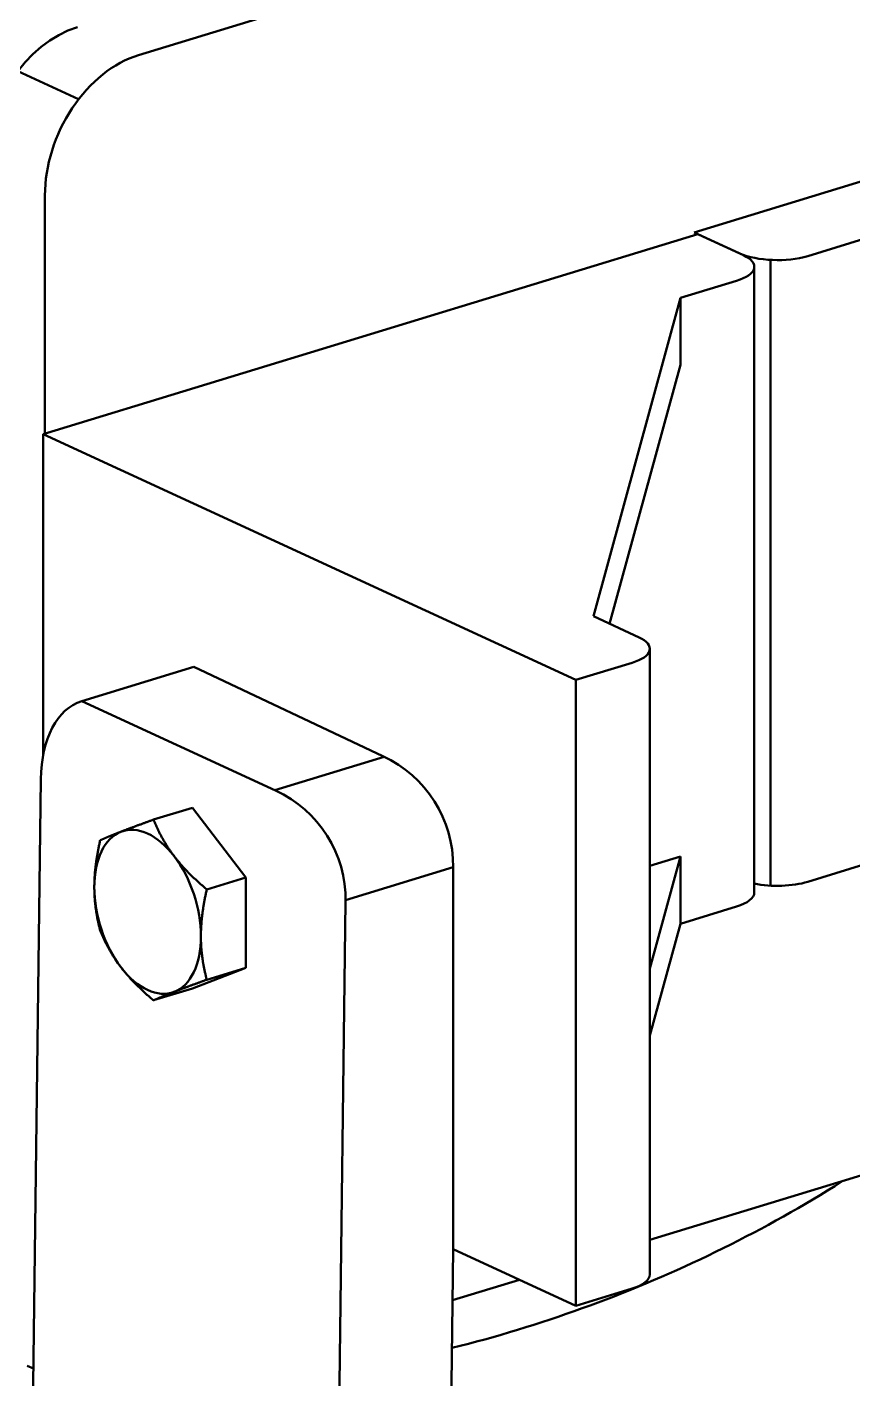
# Model space of a CAD drawing. Header units: inches. Extents: x -122986 to 27550, y -4965 to 6170.
# Drawn here: x 2875.1 to 2909.3, y 686.6 to 742.7 of the extents above; entities that cross this region are included whole.
import ezdxf

# ---------------------------------------------------------------- set-up
doc = ezdxf.new("R2010")
doc.units = ezdxf.units.IN
doc.header["$LTSCALE"] = 2
doc.header["$MEASUREMENT"] = 0
doc.layers.add('1 Đậm', color=7, linetype='Continuous', lineweight=50)

msp = doc.modelspace()

# ---------------------------------------------------------------- linework, layer by layer
at = {"layer": '1 Đậm', "lineweight": 50}
for p, q in [((2879.702, 741.521), (2926.238, 755.739)), ((2902.744, 734.17), (2929.89, 742.464)), ((2877.221, 739.691), (2874.697, 740.856)), ((2875.824, 725.821), (2875.824, 735.702)), ((2875.745, 725.798), (2902.892, 734.092)), ((2902.744, 734.17), (2904.638, 733.297)), ((2902.892, 734.092), (2904.785, 733.218)), ((2907.451, 733.188), (2909.778, 733.899)), ((2905.9, 733.028), (2905.9, 707.076)), ((2905.234, 706.792), (2905.234, 732.744)), ((2902.17, 731.451), (2904.496, 732.162)), ((2902.17, 731.451), (2898.56, 718.247)), ((2902.17, 731.451), (2902.17, 728.67)), ((2902.17, 728.67), (2899.235, 717.936)), ((2875.745, 725.798), (2897.838, 715.607)), ((2875.745, 712.466), (2875.745, 725.798)), ((2900.454, 717.374), (2898.56, 718.247)), ((2900.902, 690.948), (2900.902, 716.9)), ((2882.003, 716.149), (2877.349, 714.727)), ((2882.003, 716.149), (2889.839, 712.442)), ((2897.838, 715.607), (2900.165, 716.318)), ((2897.838, 689.655), (2897.838, 715.607)), ((2877.349, 714.727), (2885.386, 711.02)), ((2889.894, 712.416), (2885.362, 711.031)), ((2875.139, 670.633), (2875.655, 711.487)), ((2880.324, 709.813), (2881.943, 710.308)), ((2881.943, 710.308), (2884.152, 707.416)), ((2900.902, 703.644), (2902.17, 708.28)), ((2902.17, 708.28), (2900.902, 707.892)), ((2902.17, 705.499), (2902.17, 708.28)), ((2892.744, 707.841), (2888.291, 706.48)), ((2892.744, 692.004), (2892.744, 707.965)), ((2909.778, 707.947), (2907.451, 707.236)), ((2882.533, 706.921), (2884.152, 707.416)), ((2884.152, 707.416), (2884.152, 703.67)), ((2888.291, 706.417), (2887.653, 655.941)), ((2902.17, 705.499), (2904.496, 706.21)), ((2900.902, 700.864), (2902.17, 705.499)), ((2884.152, 703.67), (2881.943, 702.816)), ((2882.533, 703.175), (2884.152, 703.67)), ((2880.324, 702.321), (2881.943, 702.816)), ((2926.238, 700.128), (2900.903, 692.387)), ((2892.744, 692.004), (2892.307, 657.363)), ((2892.744, 692.004), (2897.838, 689.655)), ((2895.496, 690.735), (2892.718, 689.886)), ((2897.838, 689.655), (2900.165, 690.366)), ((2875.083, 687.168), (2875.346, 687.047))]:
    msp.add_line(p, q, dxfattribs=at)
for points in [[(2878.976, 709.312), (2878.954, 709.303), (2878.932, 709.295), (2878.91, 709.286), (2878.888, 709.278), (2878.866, 709.269), (2878.845, 709.261), (2878.824, 709.253), (2878.803, 709.245), (2878.783, 709.237), (2878.762, 709.228), (2878.742, 709.22), (2878.722, 709.213), (2878.702, 709.205), (2878.683, 709.197), (2878.664, 709.189), (2878.645, 709.182), (2878.626, 709.174), (2878.607, 709.167), (2878.589, 709.159), (2878.571, 709.152), (2878.553, 709.145), (2878.535, 709.137), (2878.518, 709.13), (2878.5, 709.123), (2878.483, 709.116), (2878.466, 709.109), (2878.45, 709.102), (2878.433, 709.096), (2878.417, 709.089), (2878.401, 709.082), (2878.385, 709.075), (2878.369, 709.069), (2878.353, 709.062), (2878.338, 709.056), (2878.323, 709.049), (2878.308, 709.043), (2878.293, 709.037), (2878.278, 709.031), (2878.264, 709.024), (2878.249, 709.018), (2878.235, 709.012), (2878.221, 709.006), (2878.207, 709), (2878.194, 708.994), (2878.18, 708.988), (2878.167, 708.982), (2878.153, 708.976), (2878.14, 708.971), (2878.127, 708.965), (2878.114, 708.959)], [(2880.324, 709.813), (2880.293, 709.802), (2880.263, 709.791), (2880.232, 709.78), (2880.202, 709.769), (2880.172, 709.758), (2880.142, 709.747), (2880.112, 709.736), (2880.083, 709.726), (2880.053, 709.715), (2880.024, 709.704), (2879.995, 709.693), (2879.965, 709.683), (2879.936, 709.672), (2879.908, 709.661), (2879.879, 709.651), (2879.85, 709.64), (2879.822, 709.63), (2879.794, 709.619), (2879.765, 709.609), (2879.737, 709.599), (2879.71, 709.588), (2879.682, 709.578), (2879.654, 709.568), (2879.627, 709.558), (2879.6, 709.548), (2879.573, 709.538), (2879.546, 709.528), (2879.519, 709.518), (2879.493, 709.508), (2879.466, 709.498), (2879.44, 709.488), (2879.414, 709.478), (2879.388, 709.469), (2879.362, 709.459), (2879.337, 709.449), (2879.312, 709.44), (2879.286, 709.43), (2879.261, 709.421), (2879.237, 709.412), (2879.212, 709.402), (2879.188, 709.393), (2879.163, 709.384), (2879.139, 709.375), (2879.115, 709.366), (2879.092, 709.357), (2879.068, 709.348), (2879.045, 709.339), (2879.022, 709.33), (2878.999, 709.321), (2878.976, 709.312)], [(2881.186, 708.293), (2881.163, 708.323), (2881.141, 708.352), (2881.119, 708.382), (2881.097, 708.412), (2881.076, 708.441), (2881.054, 708.471), (2881.033, 708.501), (2881.012, 708.531), (2880.992, 708.561), (2880.971, 708.591), (2880.951, 708.621), (2880.931, 708.651), (2880.912, 708.681), (2880.892, 708.711), (2880.873, 708.741), (2880.854, 708.772), (2880.835, 708.802), (2880.817, 708.832), (2880.798, 708.862), (2880.78, 708.893), (2880.762, 708.923), (2880.744, 708.953), (2880.727, 708.984), (2880.71, 709.014), (2880.693, 709.044), (2880.676, 709.075), (2880.659, 709.105), (2880.642, 709.136), (2880.626, 709.166), (2880.61, 709.197), (2880.594, 709.228), (2880.578, 709.258), (2880.563, 709.289), (2880.547, 709.319), (2880.532, 709.35), (2880.517, 709.381), (2880.502, 709.412), (2880.487, 709.442), (2880.473, 709.473), (2880.459, 709.504), (2880.444, 709.535), (2880.43, 709.566), (2880.416, 709.596), (2880.403, 709.627), (2880.389, 709.658), (2880.376, 709.689), (2880.363, 709.72), (2880.349, 709.751), (2880.336, 709.782), (2880.324, 709.813)], [(2877.872, 707.012), (2877.872, 707.05), (2877.872, 707.089), (2877.873, 707.127), (2877.874, 707.165), (2877.875, 707.203), (2877.876, 707.242), (2877.877, 707.28), (2877.879, 707.319), (2877.881, 707.358), (2877.883, 707.397), (2877.885, 707.436), (2877.887, 707.474), (2877.89, 707.514), (2877.893, 707.553), (2877.896, 707.592), (2877.899, 707.631), (2877.903, 707.67), (2877.907, 707.709), (2877.91, 707.748), (2877.915, 707.787), (2877.919, 707.827), (2877.923, 707.866), (2877.928, 707.905), (2877.933, 707.944), (2877.938, 707.983), (2877.943, 708.022), (2877.948, 708.061), (2877.954, 708.1), (2877.96, 708.139), (2877.965, 708.178), (2877.971, 708.217), (2877.978, 708.257), (2877.984, 708.296), (2877.991, 708.335), (2877.997, 708.374), (2878.004, 708.413), (2878.011, 708.452), (2878.018, 708.491), (2878.025, 708.53), (2878.033, 708.569), (2878.04, 708.608), (2878.048, 708.647), (2878.056, 708.686), (2878.064, 708.725), (2878.072, 708.764), (2878.08, 708.803), (2878.089, 708.842), (2878.097, 708.881), (2878.106, 708.92), (2878.114, 708.959)], [(2882.533, 706.921), (2882.502, 706.947), (2882.472, 706.973), (2882.442, 706.998), (2882.411, 707.024), (2882.381, 707.05), (2882.352, 707.076), (2882.322, 707.102), (2882.292, 707.128), (2882.263, 707.154), (2882.233, 707.181), (2882.204, 707.207), (2882.175, 707.233), (2882.146, 707.26), (2882.117, 707.286), (2882.088, 707.313), (2882.06, 707.34), (2882.031, 707.366), (2882.003, 707.393), (2881.975, 707.42), (2881.947, 707.447), (2881.919, 707.474), (2881.891, 707.501), (2881.864, 707.528), (2881.836, 707.555), (2881.809, 707.583), (2881.782, 707.61), (2881.755, 707.637), (2881.728, 707.665), (2881.702, 707.693), (2881.675, 707.72), (2881.649, 707.748), (2881.623, 707.776), (2881.597, 707.804), (2881.572, 707.832), (2881.546, 707.86), (2881.521, 707.888), (2881.496, 707.917), (2881.471, 707.945), (2881.446, 707.974), (2881.421, 708.002), (2881.397, 708.031), (2881.373, 708.06), (2881.349, 708.088), (2881.325, 708.117), (2881.301, 708.146), (2881.278, 708.176), (2881.254, 708.205), (2881.231, 708.234), (2881.208, 708.264), (2881.186, 708.293)], [(2877.872, 707.012), (2877.872, 706.974), (2877.872, 706.937), (2877.873, 706.899), (2877.874, 706.861), (2877.875, 706.824), (2877.876, 706.786), (2877.877, 706.749), (2877.879, 706.711), (2877.88, 706.674), (2877.882, 706.637), (2877.885, 706.6), (2877.887, 706.563), (2877.89, 706.526), (2877.893, 706.489), (2877.896, 706.452), (2877.899, 706.415), (2877.902, 706.379), (2877.906, 706.342), (2877.91, 706.306), (2877.914, 706.269), (2877.918, 706.233), (2877.922, 706.197), (2877.927, 706.161), (2877.932, 706.125), (2877.937, 706.089), (2877.942, 706.053), (2877.947, 706.017), (2877.953, 705.981), (2877.959, 705.945), (2877.964, 705.91), (2877.97, 705.874), (2877.977, 705.838), (2877.983, 705.803), (2877.99, 705.768), (2877.996, 705.732), (2878.003, 705.697), (2878.01, 705.662), (2878.017, 705.627), (2878.025, 705.592), (2878.032, 705.557), (2878.04, 705.522), (2878.048, 705.487), (2878.055, 705.453), (2878.063, 705.418), (2878.072, 705.384), (2878.08, 705.35), (2878.088, 705.315), (2878.097, 705.281), (2878.106, 705.247), (2878.114, 705.213)], [(2882.29, 704.974), (2882.29, 705.012), (2882.291, 705.05), (2882.291, 705.088), (2882.292, 705.127), (2882.293, 705.165), (2882.294, 705.204), (2882.296, 705.242), (2882.297, 705.281), (2882.299, 705.32), (2882.301, 705.358), (2882.303, 705.397), (2882.306, 705.436), (2882.309, 705.475), (2882.311, 705.514), (2882.315, 705.554), (2882.318, 705.593), (2882.321, 705.632), (2882.325, 705.671), (2882.329, 705.71), (2882.333, 705.749), (2882.337, 705.788), (2882.342, 705.827), (2882.346, 705.867), (2882.351, 705.906), (2882.356, 705.945), (2882.361, 705.984), (2882.367, 706.023), (2882.372, 706.062), (2882.378, 706.101), (2882.384, 706.14), (2882.39, 706.179), (2882.396, 706.218), (2882.403, 706.257), (2882.409, 706.296), (2882.416, 706.335), (2882.423, 706.375), (2882.43, 706.414), (2882.437, 706.453), (2882.444, 706.492), (2882.451, 706.531), (2882.459, 706.57), (2882.467, 706.609), (2882.474, 706.648), (2882.482, 706.687), (2882.49, 706.726), (2882.499, 706.765), (2882.507, 706.804), (2882.516, 706.843), (2882.524, 706.882), (2882.533, 706.921)], [(2878.114, 705.213), (2878.127, 705.182), (2878.14, 705.151), (2878.153, 705.12), (2878.167, 705.089), (2878.18, 705.058), (2878.194, 705.027), (2878.207, 704.996), (2878.221, 704.965), (2878.235, 704.935), (2878.25, 704.904), (2878.264, 704.873), (2878.279, 704.842), (2878.293, 704.811), (2878.308, 704.78), (2878.323, 704.75), (2878.338, 704.719), (2878.354, 704.688), (2878.369, 704.658), (2878.385, 704.627), (2878.401, 704.596), (2878.417, 704.566), (2878.434, 704.535), (2878.45, 704.505), (2878.467, 704.474), (2878.484, 704.444), (2878.501, 704.413), (2878.518, 704.383), (2878.536, 704.353), (2878.553, 704.322), (2878.571, 704.292), (2878.59, 704.262), (2878.608, 704.231), (2878.626, 704.201), (2878.645, 704.171), (2878.664, 704.141), (2878.683, 704.111), (2878.703, 704.081), (2878.723, 704.051), (2878.742, 704.021), (2878.763, 703.991), (2878.783, 703.961), (2878.803, 703.931), (2878.824, 703.901), (2878.845, 703.871), (2878.867, 703.842), (2878.888, 703.812), (2878.91, 703.782), (2878.932, 703.753), (2878.954, 703.723), (2878.976, 703.693)], [(2882.533, 703.175), (2882.524, 703.209), (2882.515, 703.243), (2882.507, 703.277), (2882.498, 703.311), (2882.49, 703.346), (2882.482, 703.38), (2882.474, 703.415), (2882.466, 703.449), (2882.458, 703.484), (2882.451, 703.519), (2882.443, 703.553), (2882.436, 703.588), (2882.429, 703.624), (2882.422, 703.659), (2882.415, 703.694), (2882.408, 703.729), (2882.402, 703.765), (2882.395, 703.8), (2882.389, 703.836), (2882.383, 703.871), (2882.377, 703.907), (2882.371, 703.943), (2882.366, 703.979), (2882.36, 704.014), (2882.355, 704.05), (2882.35, 704.086), (2882.346, 704.122), (2882.341, 704.159), (2882.337, 704.195), (2882.332, 704.231), (2882.328, 704.268), (2882.325, 704.304), (2882.321, 704.341), (2882.317, 704.377), (2882.314, 704.414), (2882.311, 704.451), (2882.308, 704.487), (2882.306, 704.524), (2882.303, 704.561), (2882.301, 704.599), (2882.299, 704.636), (2882.297, 704.673), (2882.296, 704.71), (2882.294, 704.748), (2882.293, 704.785), (2882.292, 704.823), (2882.291, 704.861), (2882.291, 704.898), (2882.29, 704.936), (2882.29, 704.974)], [(2878.976, 703.693), (2878.999, 703.664), (2879.022, 703.635), (2879.045, 703.605), (2879.068, 703.576), (2879.092, 703.547), (2879.116, 703.518), (2879.14, 703.489), (2879.164, 703.46), (2879.188, 703.431), (2879.212, 703.402), (2879.237, 703.373), (2879.262, 703.345), (2879.287, 703.316), (2879.312, 703.288), (2879.337, 703.26), (2879.363, 703.232), (2879.389, 703.204), (2879.415, 703.176), (2879.441, 703.148), (2879.467, 703.12), (2879.493, 703.092), (2879.52, 703.064), (2879.547, 703.037), (2879.574, 703.009), (2879.601, 702.982), (2879.628, 702.955), (2879.655, 702.928), (2879.683, 702.9), (2879.71, 702.873), (2879.738, 702.846), (2879.766, 702.819), (2879.794, 702.793), (2879.823, 702.766), (2879.851, 702.739), (2879.88, 702.713), (2879.908, 702.686), (2879.937, 702.66), (2879.966, 702.633), (2879.995, 702.607), (2880.024, 702.581), (2880.054, 702.554), (2880.083, 702.528), (2880.113, 702.502), (2880.143, 702.476), (2880.173, 702.45), (2880.203, 702.424), (2880.233, 702.399), (2880.263, 702.373), (2880.293, 702.347), (2880.324, 702.321)], [(2881.186, 702.674), (2881.208, 702.683), (2881.231, 702.692), (2881.254, 702.701), (2881.278, 702.71), (2881.301, 702.719), (2881.325, 702.728), (2881.349, 702.737), (2881.373, 702.746), (2881.397, 702.755), (2881.422, 702.765), (2881.446, 702.774), (2881.471, 702.783), (2881.496, 702.793), (2881.521, 702.802), (2881.547, 702.812), (2881.572, 702.821), (2881.598, 702.831), (2881.624, 702.841), (2881.65, 702.851), (2881.676, 702.86), (2881.703, 702.87), (2881.729, 702.88), (2881.756, 702.89), (2881.783, 702.9), (2881.81, 702.91), (2881.837, 702.92), (2881.864, 702.93), (2881.892, 702.941), (2881.92, 702.951), (2881.948, 702.961), (2881.976, 702.971), (2882.004, 702.982), (2882.032, 702.992), (2882.06, 703.003), (2882.089, 703.013), (2882.118, 703.024), (2882.146, 703.034), (2882.175, 703.045), (2882.205, 703.056), (2882.234, 703.066), (2882.263, 703.077), (2882.293, 703.088), (2882.322, 703.099), (2882.352, 703.109), (2882.382, 703.12), (2882.412, 703.131), (2882.442, 703.142), (2882.472, 703.153), (2882.502, 703.164), (2882.533, 703.175)], [(2880.324, 702.321), (2880.336, 702.327), (2880.349, 702.333), (2880.363, 702.339), (2880.376, 702.344), (2880.389, 702.35), (2880.403, 702.356), (2880.417, 702.362), (2880.431, 702.368), (2880.445, 702.374), (2880.459, 702.38), (2880.473, 702.387), (2880.488, 702.393), (2880.503, 702.399), (2880.517, 702.405), (2880.532, 702.412), (2880.548, 702.418), (2880.563, 702.425), (2880.579, 702.431), (2880.594, 702.438), (2880.61, 702.444), (2880.627, 702.451), (2880.643, 702.458), (2880.659, 702.465), (2880.676, 702.472), (2880.693, 702.479), (2880.71, 702.486), (2880.727, 702.493), (2880.745, 702.5), (2880.763, 702.507), (2880.781, 702.514), (2880.799, 702.522), (2880.817, 702.529), (2880.836, 702.537), (2880.854, 702.544), (2880.873, 702.552), (2880.893, 702.559), (2880.912, 702.567), (2880.932, 702.575), (2880.952, 702.583), (2880.972, 702.591), (2880.992, 702.599), (2881.013, 702.607), (2881.034, 702.615), (2881.055, 702.623), (2881.076, 702.632), (2881.097, 702.64), (2881.119, 702.648), (2881.141, 702.657), (2881.163, 702.666), (2881.186, 702.674)], [(2892.696, 687.903), (2893.039, 687.987), (2893.381, 688.074), (2893.722, 688.165), (2894.063, 688.258), (2894.403, 688.354), (2894.742, 688.452), (2895.081, 688.553), (2895.419, 688.656), (2895.756, 688.761), (2896.093, 688.868), (2896.429, 688.977), (2896.764, 689.087), (2897.099, 689.199), (2897.433, 689.314), (2897.767, 689.43), (2898.099, 689.548), (2898.431, 689.669), (2898.763, 689.791), (2899.093, 689.916), (2899.422, 690.043), (2899.751, 690.172), (2900.079, 690.303), (2900.406, 690.436), (2900.732, 690.572), (2901.057, 690.709), (2901.382, 690.849), (2901.705, 690.991), (2902.028, 691.135), (2902.349, 691.28), (2902.67, 691.428), (2902.99, 691.578), (2903.309, 691.73), (2903.626, 691.883), (2903.943, 692.039), (2904.259, 692.197), (2904.574, 692.357), (2904.888, 692.519), (2905.2, 692.682), (2905.512, 692.848), (2905.823, 693.016), (2906.132, 693.186), (2906.441, 693.357), (2906.748, 693.531), (2907.055, 693.706), (2907.36, 693.884), (2907.664, 694.063), (2907.967, 694.245), (2908.268, 694.428), (2908.569, 694.613), (2908.868, 694.8)]]:
    msp.add_lwpolyline(points, dxfattribs=at)
for centre in [(2887.745, 707.902), (2883.291, 706.48)]:
    msp.add_arc(centre, 5, 359.2765, 65.2365, dxfattribs=at)
for centre, major_axis, ratio, start_param, end_param in [((2877.177, 738.051), (-2.094, -4.54), 0.718873, 3.712103, 5.282899), ((2879.702, 736.886), (2.094, 4.54), 0.718873, 0.57051, 2.141307), ((2903.234, 732.744), (-2, 0), 0.375419, 2.25392, 3.824717), ((2906.189, 733.771), (-2, 0), 0.375419, 0.683124, 2.25392), ((2898.902, 716.9), (-2, 0), 0.375419, 2.25392, 3.824717), ((2878.81, 709.946), (-1.461, 4.782), 0.585049, 0.000002, 1.071089), ((2880.081, 705.993), (-1.023, 3.347), 0.585049, 0.042323, 1.089521), ((2880.081, 705.993), (-1.023, 3.347), 0.585049, 5.278311, 6.325509), ((2880.081, 705.993), (-1.023, 3.347), 0.585049, 4.231114, 5.278311), ((2906.189, 707.819), (2, 0), 0.375419, 4.214716, 5.395513), ((2880.081, 705.993), (-1.023, 3.347), 0.585049, 1.089521, 2.136719), ((2903.234, 706.792), (2, 0), 0.375419, 5.395513, 6.283184), ((2880.081, 705.993), (-1.023, 3.347), 0.585049, 3.183916, 4.231114), ((2880.081, 705.993), (-1.023, 3.347), 0.585049, 2.136719, 3.183916), ((2898.902, 690.948), (2, 0), 0.375419, 5.395513, 6.283184)]:
    msp.add_ellipse(centre, major_axis=major_axis, ratio=ratio, start_param=start_param, end_param=end_param, dxfattribs=at)

doc.saveas('drawing.dxf')
